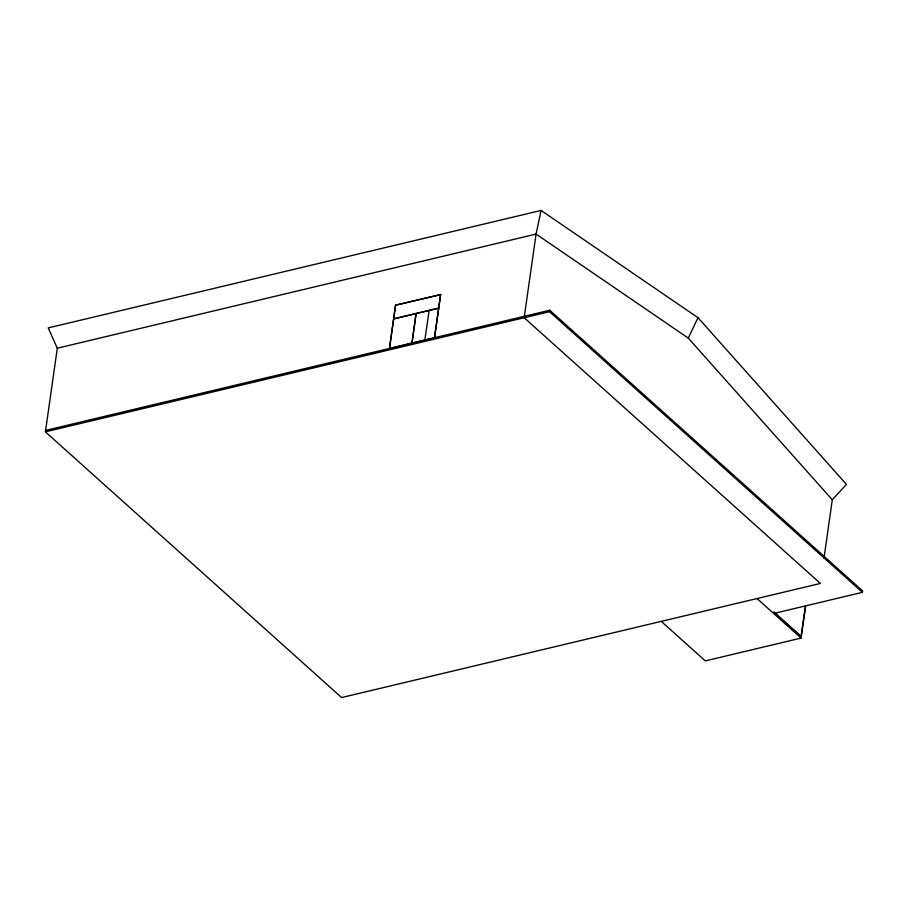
<?xml version="1.0" encoding="UTF-8"?>
<svg xmlns="http://www.w3.org/2000/svg" width="908" height="908" viewBox="0 0 908 908"><rect width="100%" height="100%" fill="white"/><g stroke="black" fill="none" stroke-linecap="round" stroke-linejoin="round"><path stroke-width="1.36" d="M541.066 210.44L536.072 234.082L524.166 317.732L820.389 583.447L341.612 697.56L45.4 431.856L57.306 348.207L48.215 327.913L541.066 210.44L697.991 317.675L846.46 484.384L832.295 499.797L823.965 558.318M395.513 305.213L389.441 348.559L434.501 337.81L440.664 294.555L395.513 305.213L440.664 294.555M389.441 348.559L395.604 305.292M440.573 294.464L434.501 337.81M549.726 310.241L862.6 590.904L862.396 592.345L549.522 311.694L549.726 310.241L45.604 430.415M805.453 605.704L801.049 636.576L773.832 612.162M661.262 621.367L705.323 660.899L801.083 638.074L805.68 605.75M832.295 499.797L688.287 338.105L697.991 317.675M57.306 348.207L536.072 234.082L688.287 338.105M45.4 431.856L549.522 311.694M773.684 613.49L862.396 592.345M773.888 612.049L801.287 636.633M757.022 598.542L801.083 638.074M429.132 310.536L424.842 340.012M416.091 313.544L411.971 343.19L416.091 313.544M438.621 308.164L393.561 318.912L438.621 308.164"/></g></svg>
